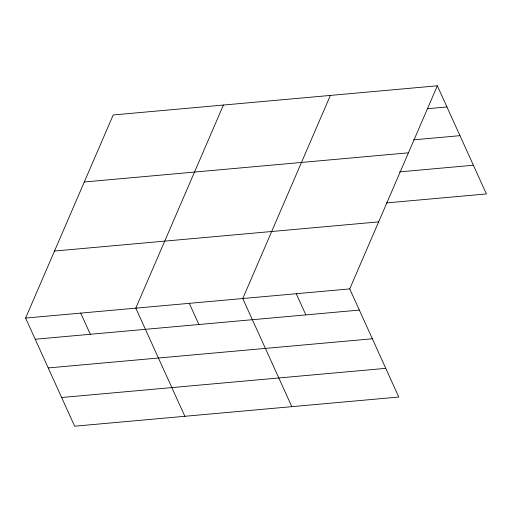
<?xml version="1.0" encoding="UTF-8"?>
<svg xmlns="http://www.w3.org/2000/svg" width="512" height="512" viewBox="0 0 512 512"><rect width="100%" height="100%" fill="white"/><g stroke="black" fill="none" stroke-linecap="round" stroke-linejoin="round"><path stroke-width="0.77" d="M437.344 85.798L349.734 288.909L398.79 397.043L74.656 426.202L25.6 318.067L113.21 114.957L437.344 85.798L486.4 193.933L386.515 202.918M223.418 105.043L135.808 308.154L184.858 416.288M330.381 95.418L242.771 298.528L291.821 406.669M427.29 108.736L446.95 106.97M413.568 139.84L459.968 135.667M84.301 181.984L408.435 152.819M399.45 171.885L473.382 165.235M54.515 251.04L378.643 221.882M25.6 318.067L349.734 288.909M35.206 339.238L359.341 310.08M48.224 367.936L372.358 338.778M61.638 397.504L385.766 368.346M296.25 293.715L305.856 314.893M189.286 303.341L198.893 324.512M80.704 313.107L90.31 334.285"/></g></svg>
